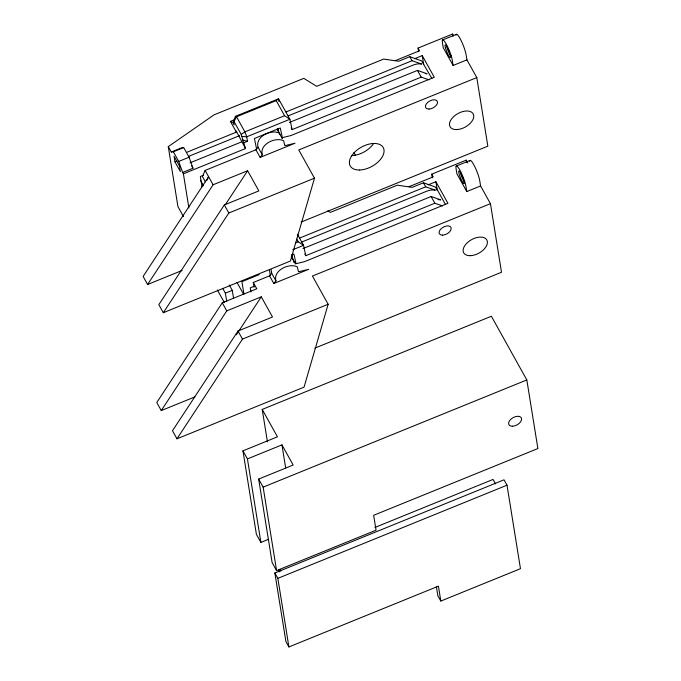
<?xml version="1.0" encoding="UTF-8"?>
<svg xmlns="http://www.w3.org/2000/svg" width="681" height="681" viewBox="0 0 681 681"><rect width="100%" height="100%" fill="white"/><g stroke="black" fill="none" stroke-linecap="round" stroke-linejoin="round"><path stroke-width="1.02" d="M456.074 35.301A12.471 2.094 67.9 0 1 460.611 39.575A12.471 2.094 67.9 0 1 466.093 54.676L466.928 59.86L476.794 77.574L298.772 149.948L314.486 178.175L290.395 261.053L163.321 312.715L158.826 304.654L224.33 204.938L258.848 190.901L247.62 170.744L213.11 184.772L147.607 284.488L143.112 276.418L208.616 176.711L207.067 180.184M469.737 161.397A12.471 2.094 67.9 0 1 474.274 165.67A12.471 2.094 67.9 0 1 479.756 180.771L480.59 185.956L490.448 203.67L312.434 276.043L328.14 304.271L304.058 387.149L176.975 438.811L172.489 430.75L237.992 331.034L272.502 316.997L261.283 296.839L226.764 310.868L161.261 410.583L156.775 402.514L222.278 302.807L256.797 288.77L253.289 282.479L269.565 275.865L271.719 273.311L271.132 269.693M234.162 119.856L230.399 121.388L232.664 122.248L234.153 124.938L233.574 121.363L235.379 116.34L278.529 98.796L289.902 119.252L292.115 129.611L421.19 77.132L428.894 79.805M280.002 134.438L279.389 133.127C271.174 129.015 254.949 136.651 258.056 147.215L255.903 149.769L205.117 170.42L202.427 176.558L205.407 181.904M188.884 207.926L183.393 173.808L245.518 148.552L241.193 134.395L234.043 121.541L236.511 116.774L276.205 100.635L278.529 98.796L278.963 101.503M225.598 204.274L247.62 170.744M163.321 312.715L228.825 213L314.486 178.175M236.358 334.78L261.283 296.839M176.975 438.811L242.479 339.095L328.14 304.271M260.151 157.405L262.313 154.851C259.197 144.287 275.422 136.651 283.636 140.763L284.837 145.691L295.035 143.223L260.151 157.405L255.903 149.769M273.813 283.5L275.967 280.947C272.851 270.383 289.084 262.747 297.291 266.858L298.499 271.787L308.689 269.318L273.813 283.5L269.565 275.865M183.478 216.584L177.937 206.624L168.267 146.645L214.055 114.842L303.794 78.358L316.682 86.308L383.633 59.085L398.589 61.247L409.809 56.693L421.633 60.898L431.89 78.502M241.193 134.395L244.896 131.85L284.59 115.71L289.902 119.252L246.76 136.796L241.959 136.447M418.636 51.688L418.049 48.079L452.567 34.05L453.563 35.846M442.471 40.009L456.279 34.399M395.389 60.592L419.547 50.769L418.049 48.079M173.349 151.752L183.691 147.556L189.08 157.234L192.995 168.233L182.644 172.446L178.737 161.44L173.349 151.752L171.263 152.016L168.267 146.645M414.508 58.753L422.237 55.612L434.291 77.251L290.778 135.596L281.611 137.809M186.56 152.391L236.384 132.14L236.205 131.007L245.518 148.552M285.935 111.99L412.056 60.72L421.692 64.074A13.228 7.678 -29.1 0 0 412.78 65.231L288.08 115.932M174.983 161.908L174.072 156.264L179.469 165.951L180.363 171.561L174.983 161.908L176.941 161.108M188.697 156.332L239.627 135.63M178.737 161.44L189.08 157.234M244.036 142.712L247.492 141.299L246.76 136.796L244.896 131.85L236.511 116.774L235.379 116.34M453.129 65.47L452.286 60.286A12.471 2.094 67.9 0 0 446.149 43.967A12.471 2.094 67.9 0 0 442.412 42.537L443.246 47.73L453.129 65.47L466.928 59.86M203.313 175.306L200.367 176.498L202.044 186.9M147.607 284.488L182.116 270.459M301.206 222.04L487.843 146.168L476.794 77.574M432.29 177.784L431.711 174.174L466.221 160.146L467.719 162.836M456.134 166.104L469.941 160.486M409.043 186.688L433.21 176.864L431.711 174.174M445.544 204.589L436.24 187.879L435.295 186.994L423.463 182.789L412.252 187.343L397.287 185.181L330.345 212.404L327.765 210.812M428.17 184.849L435.9 181.708L447.945 203.347L304.441 261.683L295.265 263.905M299.589 238.086L425.71 186.815L435.355 190.169A13.228 7.678 -29.1 0 0 426.442 191.327L301.734 242.027M295.341 242.989L298.244 241.806L303.556 245.347L305.769 255.707L434.844 203.227L442.556 205.9M292.77 249.731L303.556 245.347L297.35 234.187M259.172 274.647L241.917 281.662L243.926 294.141M466.783 191.565L465.949 186.381A12.471 2.094 67.9 0 0 459.811 170.063A12.471 2.094 67.9 0 0 456.074 168.633L456.908 173.825L466.783 191.565L480.59 185.956M226.654 301.07L225.377 293.179L232.281 290.37L229.259 284.939M254.03 286.335L250.267 287.867L250.931 291.97M161.261 410.583L194.817 396.938M314.869 348.136L501.505 272.264L490.448 203.67M267.429 441.773L262.211 409.417L491.384 316.256L526.83 379.947L537.888 448.541L373.656 515.296L376.057 530.193L276.597 570.627L272.111 562.566L258.661 479.075L293.17 465.046L281.951 444.88L247.433 458.909L260.891 542.399L268.561 539.284M260.891 542.399L256.397 534.33L242.947 450.848L277.456 436.819L262.211 409.417M276.597 570.627L263.147 487.145L526.83 379.947M374.882 527.477L493.053 479.433L495.547 483.919M440.82 601.059L438.419 586.162L288.897 646.95L285.909 641.57L274.852 572.985L504.025 479.816L507.013 485.195L520.471 568.686L440.82 601.059L437.832 595.688L436.393 586.75M288.897 646.95L277.848 578.356L507.013 485.195M171.263 152.016L181.614 147.811L183.691 147.556M189.999 162.853L241.772 141.818M289.357 122.478L417.444 70.415L427.089 73.769L425.284 73.599M303.011 248.574L431.107 196.511L440.743 199.865L438.036 199.61M292.021 254.847L293.937 254.073L295.997 263.504M242.547 140.022L247.492 141.299M233.574 121.363L234.043 121.541M291.698 258.32L293.043 259.223L293.954 262.347M191.548 165.636L192.995 168.233M409.809 56.693L412.056 60.72M417.444 70.415L421.19 77.132M423.463 182.789L425.71 186.815M431.107 196.511L434.844 203.227M353.941 152.578L355.465 155.319M276.205 100.635L284.59 115.71M291.179 127.926L292.115 129.611M277.269 128.947L278.733 131.586L278.248 128.556M277.09 129.271L282.121 138.303M258.056 147.215L262.313 154.851M296.771 239.142L298.244 241.806M304.833 254.022L305.769 255.707M230.399 121.388L236.384 132.14M291.417 255.92L292.396 257.682L291.911 254.651M291.247 256.269L295.273 263.496M271.719 273.311L275.967 280.947M205.117 170.42L213.11 184.772M224.33 204.938L228.825 213M200.478 180.261L203.517 185.717M237.039 282.513L243.585 294.277M222.857 288.65L225.377 293.179M217.341 289.961L224.398 302.628M222.278 302.807L226.764 310.868M237.992 331.034L242.479 339.095M242.947 450.848L247.433 458.909M258.661 479.075L263.147 487.145M279.874 569.393L280.87 571.189M274.852 572.985L277.848 578.356M182.644 172.446L183.393 173.808M452.567 34.05L452.899 36.127M466.221 160.146L466.562 162.223M422.237 55.612L423.676 64.491M435.9 181.708L437.33 190.586M436.24 187.879L436.538 189.71M282.479 138.311L280.283 127.977L254.396 138.49L256.677 149.352M269.531 270.434L270.331 275.447M281.951 444.88L285.645 467.838M253.289 282.479L254.056 287.22M278.878 569.818L279.21 571.895M232.281 290.37L233.574 298.389M451.197 55.672A5.422 0.911 67.9 0 1 448.736 52.224A5.422 0.911 67.9 0 1 446.864 46.146M373.537 143.682A18.898 10.973 -29.1 0 1 351.685 155.651M202.342 186.143A19.843 15.808 -9.2 0 1 203.398 184.645M464.859 181.767A5.422 0.911 67.9 0 1 462.11 177.681A5.422 0.911 67.9 0 1 460.611 171.85M462.254 176.217A6.819 1.141 67.9 0 1 463.557 183.436A6.819 1.141 67.9 0 1 458.926 173.246A6.819 1.141 67.9 0 1 461.539 174.642M445.374 47.593A6.819 1.141 67.9 0 0 450.184 57.536A6.819 1.141 67.9 0 0 447.877 48.547A6.819 1.141 67.9 0 0 445.374 47.593M456.67 129.586A13.228 7.678 -29.1 0 0 473.695 115.378A13.228 7.678 -29.1 0 0 454.465 115.915A13.228 7.678 -29.1 0 0 456.67 129.586M429.004 109.062A6.614 3.839 -29.1 0 0 437.508 101.954A6.614 3.839 -29.1 0 0 427.898 102.227A6.614 3.839 -29.1 0 0 429.004 109.062M359.679 170.012A18.898 10.973 -29.1 0 0 383.982 149.726A18.898 10.973 -29.1 0 0 356.529 150.475A18.898 10.973 -29.1 0 0 359.679 170.012M442.659 235.158A6.614 3.839 -29.1 0 0 451.171 228.05A6.614 3.839 -29.1 0 0 441.56 228.322A6.614 3.839 -29.1 0 0 442.659 235.158M470.333 255.681A13.228 7.678 -29.1 0 0 487.349 241.474A13.228 7.678 -29.1 0 0 468.128 242.002A13.228 7.678 -29.1 0 0 470.333 255.681M512.452 426.246A7.099 4.12 -29.1 0 0 521.586 418.619A7.099 4.12 -29.1 0 0 511.269 418.909A7.099 4.12 -29.1 0 0 512.452 426.246"/></g></svg>
